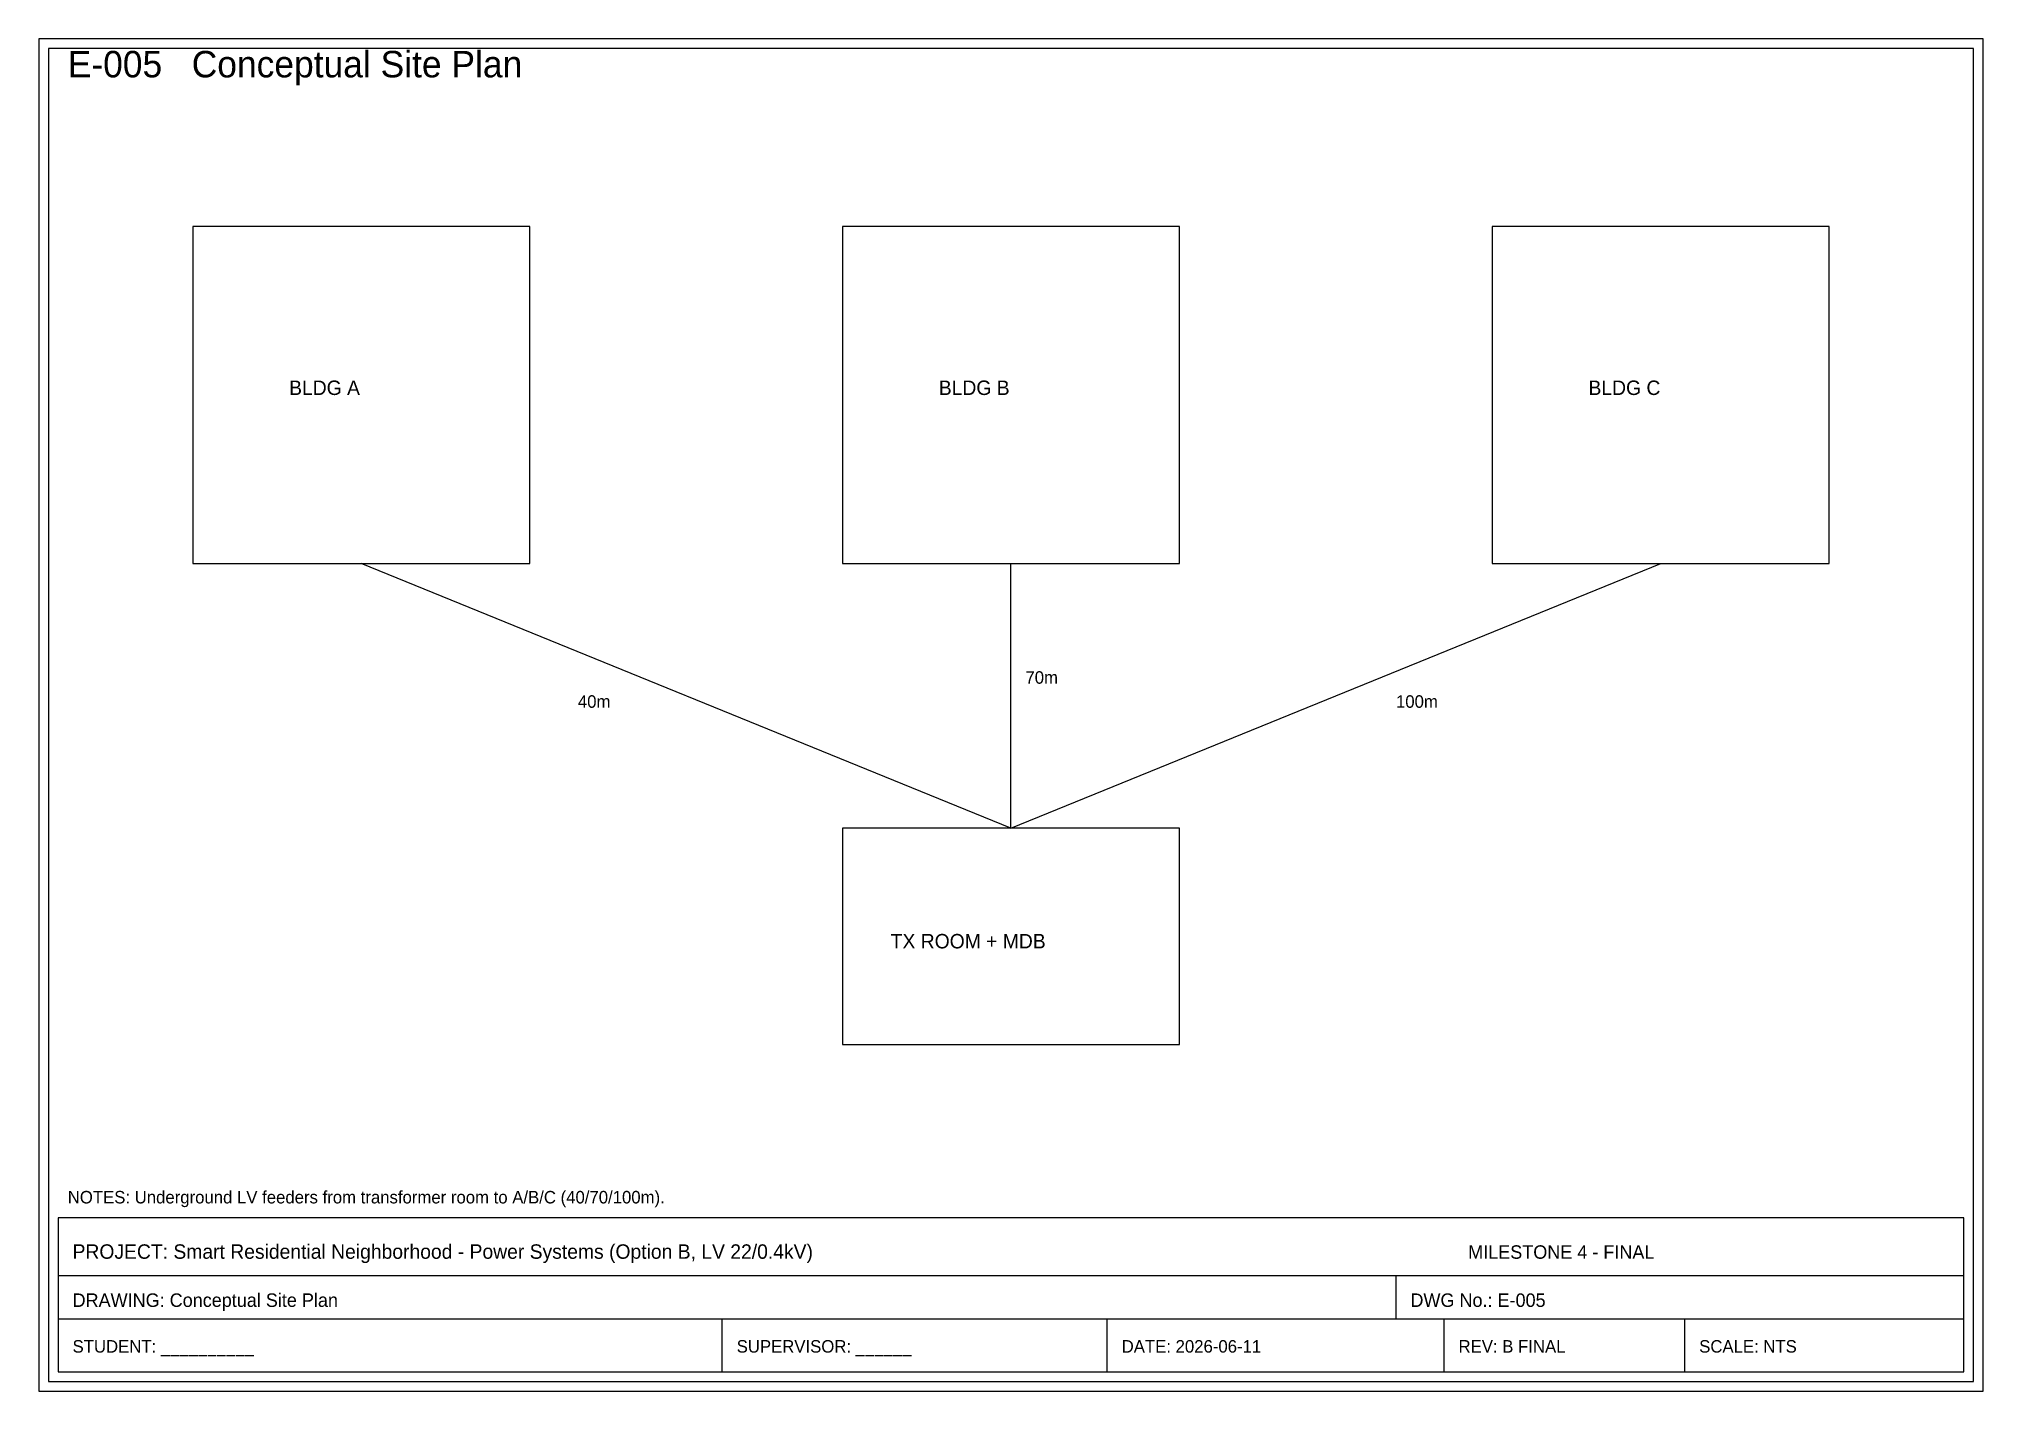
# Model space of a CAD drawing. Header units: millimetres. Extents: x 8 to 412, y 8 to 289.
import ezdxf

# ---------------------------------------------------------------- set-up
doc = ezdxf.new("R2010")
doc.units = ezdxf.units.MM
for name, color, linetype in [('E_CABLES', 3, 'CONTINUOUS'), ('E_DIMENSIONS', 8, 'CONTINUOUS'), ('E_POWER_MAIN', 1, 'CONTINUOUS'), ('E_TEXT', 7, 'CONTINUOUS'), ('E_TITLE_BLOCK', 7, 'CONTINUOUS'), ('E_UPS_GEN', 8, 'CONTINUOUS')]:
    doc.layers.add(name, color=color, linetype=linetype)

msp = doc.modelspace()

# ---------------------------------------------------------------- linework, layer by layer
at = {"layer": 'E_CABLES'}
for q in [(75, 180), (210, 180), (345, 180)]:
    msp.add_line((210, 125), q, dxfattribs=at)
at = {"layer": 'E_POWER_MAIN'}
for p, q in [((110, 250), (40, 250)), ((40, 250), (40, 180)), ((110, 180), (110, 250)), ((245, 250), (175, 250)), ((175, 250), (175, 180)), ((245, 180), (245, 250)), ((380, 250), (310, 250)), ((310, 250), (310, 180)), ((380, 180), (380, 250)), ((40, 180), (110, 180)), ((175, 180), (245, 180)), ((310, 180), (380, 180))]:
    msp.add_line(p, q, dxfattribs=at)
at = {"layer": 'E_TITLE_BLOCK'}
for p, q in [((412, 289), (8, 289)), ((8, 289), (8, 8)), ((410, 287), (10, 287)), ((10, 287), (10, 10)), ((410, 10), (410, 287)), ((412, 8), (412, 289)), ((408, 44), (12, 44)), ((12, 44), (12, 12)), ((408, 12), (408, 44)), ((12, 32), (408, 32)), ((290, 32), (290, 23)), ((12, 23), (408, 23)), ((150, 12), (150, 23)), ((230, 12), (230, 23)), ((300, 12), (300, 23)), ((350, 12), (350, 23)), ((10, 10), (410, 10)), ((12, 12), (408, 12)), ((8, 8), (412, 8))]:
    msp.add_line(p, q, dxfattribs=at)
at = {"layer": 'E_UPS_GEN'}
for p, q in [((245, 125), (175, 125)), ((175, 125), (175, 80)), ((245, 80), (245, 125)), ((175, 80), (245, 80))]:
    msp.add_line(p, q, dxfattribs=at)

# ---------------------------------------------------------------- texts
at = {"layer": 'E_CABLES'}
for s, p in [('70m', (213, 155)), ('40m', (120, 150)), ('100m', (290, 150))]:
    msp.add_text(s, height=2.6, dxfattribs=at).set_placement(p)
at = {"layer": 'E_DIMENSIONS'}
msp.add_text('NOTES: Underground LV feeders from transformer room to A/B/C (40/70/100m).', height=2.6, dxfattribs=at).set_placement((14, 47))
at = {"layer": 'E_TEXT'}
for s, p in [('BLDG A', (60, 215)), ('BLDG B', (195, 215)), ('BLDG C', (330, 215)), ('TX ROOM + MDB', (185, 100))]:
    msp.add_text(s, height=3, dxfattribs=at).set_placement(p)
at = {"layer": 'E_TITLE_BLOCK'}
for s, height, p in [('E-005   Conceptual Site Plan', 5.5, (14, 281)), ('PROJECT: Smart Residential Neighborhood - Power Systems (Option B, LV 22/0.4kV)', 3, (15, 35.5)), ('MILESTONE 4 - FINAL', 2.8, (305, 35.5)), ('DRAWING: Conceptual Site Plan', 2.8, (15, 25.5)), ('DWG No.: E-005', 2.8, (293, 25.5)), ('STUDENT: __________', 2.6, (15, 16)), ('SUPERVISOR: ______', 2.6, (153, 16)), ('DATE: 2026-06-11', 2.6, (233, 16)), ('REV: B FINAL', 2.6, (303, 16)), ('SCALE: NTS', 2.6, (353, 16))]:
    msp.add_text(s, height=height, dxfattribs=at).set_placement(p)

doc.saveas('drawing.dxf')
